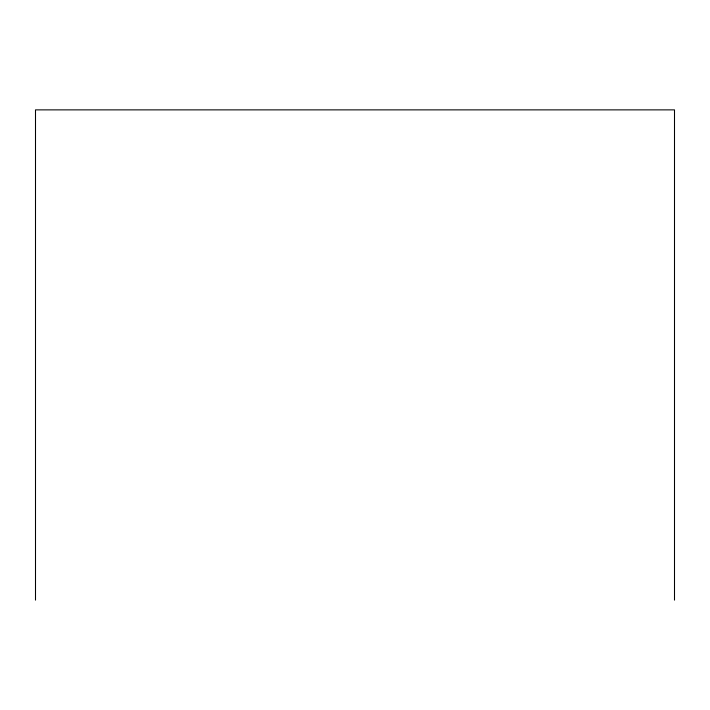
<?xml version="1.0" encoding="UTF-8"?>
<svg xmlns="http://www.w3.org/2000/svg" width="710" height="710" viewBox="0 0 710 710"><rect width="100%" height="100%" fill="white"/><g stroke="black" fill="none" stroke-linecap="round" stroke-linejoin="round"><path stroke-width="1.06" d="M674.5 600.128L674.5 109.872L35.5 109.872L35.5 600.128"/></g></svg>
